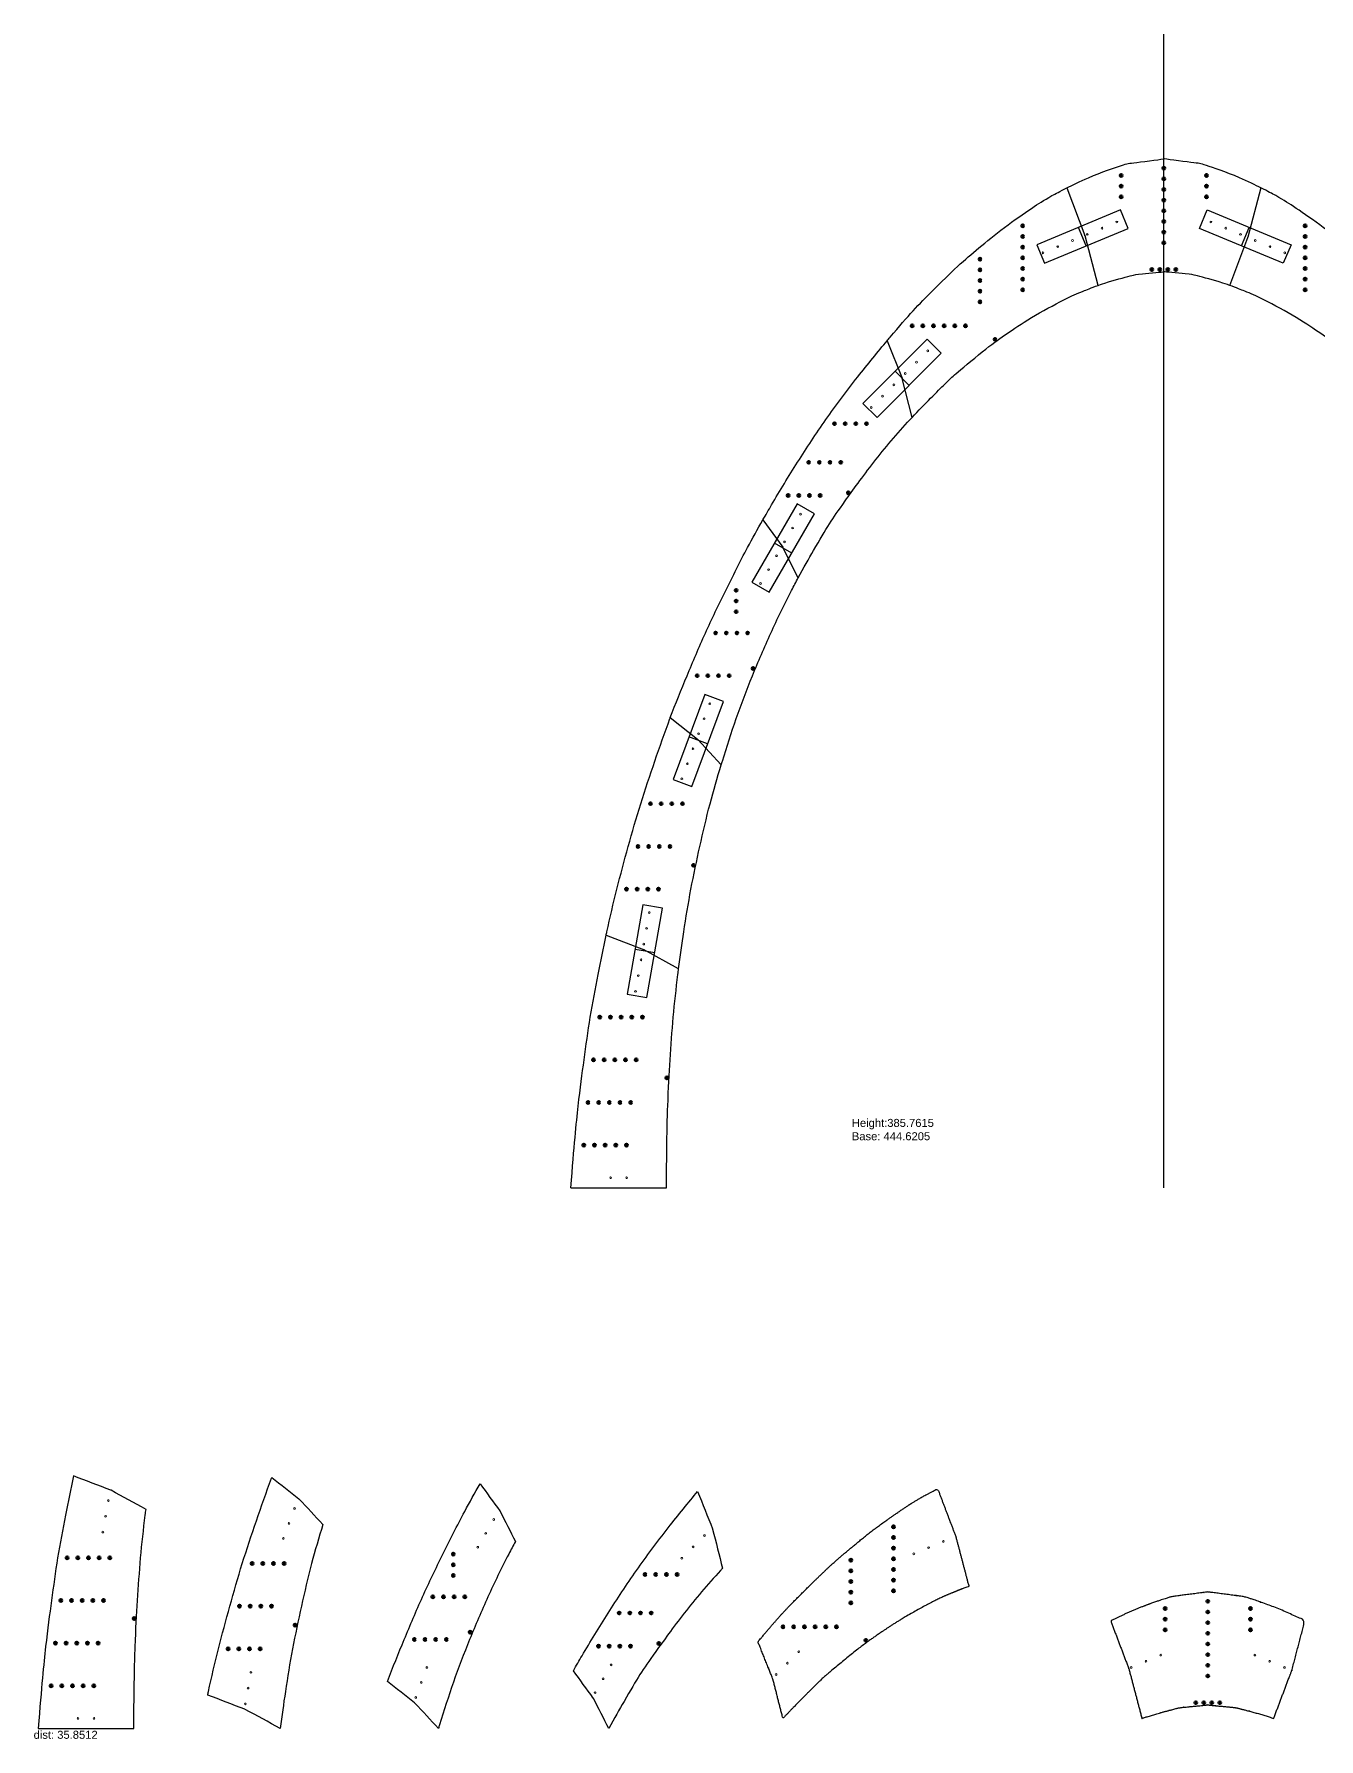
# Model space of a CAD drawing. Header units: inches. Extents: x 53 to 984, y 23 to 663.
# Drawn here: x 53 to 535, y 23 to 663 of the extents above; entities that cross this region are included whole.
import ezdxf

# ---------------------------------------------------------------- set-up
doc = ezdxf.new("R2010")
doc.units = ezdxf.units.IN
doc.header["$MEASUREMENT"] = 0
doc.header["$PDMODE"] = 32
doc.header["$PDSIZE"] = 1
doc.layers.add('.Joint Indication', color=4, linetype='Continuous')
for name, color, linetype, lineweight in [('Annotation', 7, 'Continuous', 9), ('Drilling', 3, 'Continuous', 13), ('Engrave', 4, 'Continuous', 50)]:
    doc.layers.add(name, color=color, linetype=linetype, lineweight=lineweight)
doc.styles.get("Standard").update_dxf_attribs({"font": 'Arial.ttf'})

# ---------------------------------------------------------------- blocks, each defined once
blk = doc.blocks.new('*U806')
at = {"layer": 'Engrave'}
blk.add_point((0, 0), dxfattribs=at)
blk = doc.blocks.new('*U807')
at = {"layer": 'Engrave', "color": 0, "linetype": 'ByBlock', "lineweight": -2, "transparency": 16777216}
for p in [(0, 0), (4, 0), (8, 0), (12, 0), (16, 0)]:
    blk.add_blockref('*U806', p, dxfattribs=at)
blk = doc.blocks.new('*U808')
at = {"layer": 'Engrave'}
blk.add_point((0, 0), dxfattribs=at)
blk = doc.blocks.new('*U809')
at = {"layer": 'Engrave', "color": 0, "linetype": 'ByBlock', "lineweight": -2, "transparency": 16777216}
for p in [(0, 0), (4, 0), (8, 0), (12, 0), (16, 0)]:
    blk.add_blockref('*U808', p, dxfattribs=at)
blk = doc.blocks.new('*U810')
at = {"layer": 'Engrave'}
blk.add_point((0, 0), dxfattribs=at)
blk = doc.blocks.new('*U811')
at = {"layer": 'Engrave', "color": 0, "linetype": 'ByBlock', "lineweight": -2, "transparency": 16777216}
for p in [(0, 0), (4, 0), (8, 0), (12, 0), (16, 0)]:
    blk.add_blockref('*U810', p, dxfattribs=at)
blk = doc.blocks.new('*U812')
at = {"layer": 'Engrave'}
blk.add_point((0, 0), dxfattribs=at)
blk = doc.blocks.new('*U813')
at = {"layer": 'Engrave', "color": 0, "linetype": 'ByBlock', "lineweight": -2, "transparency": 16777216}
for p in [(0, 0), (4, 0), (8, 0), (12, 0), (16, 0)]:
    blk.add_blockref('*U812', p, dxfattribs=at)
blk = doc.blocks.new('*U814')
at = {"layer": 'Engrave'}
blk.add_point((0, 0), dxfattribs=at)
blk = doc.blocks.new('*U815')
at = {"layer": 'Engrave', "color": 0, "linetype": 'ByBlock', "lineweight": -2, "transparency": 16777216}
for p in [(0, 0), (4, 0), (8, 0), (12, 0)]:
    blk.add_blockref('*U814', p, dxfattribs=at)
blk = doc.blocks.new('*U816')
at = {"layer": 'Engrave'}
blk.add_point((0, 0), dxfattribs=at)
blk = doc.blocks.new('*U817')
at = {"layer": 'Engrave', "color": 0, "linetype": 'ByBlock', "lineweight": -2, "transparency": 16777216}
for p in [(0, 0), (4, 0), (8, 0), (12, 0)]:
    blk.add_blockref('*U816', p, dxfattribs=at)
blk = doc.blocks.new('*U818')
at = {"layer": 'Engrave'}
blk.add_point((0, 0), dxfattribs=at)
blk = doc.blocks.new('*U819')
at = {"layer": 'Engrave', "color": 0, "linetype": 'ByBlock', "lineweight": -2, "transparency": 16777216}
for p in [(0, 0), (4, 0), (8, 0), (12, 0)]:
    blk.add_blockref('*U818', p, dxfattribs=at)
blk = doc.blocks.new('*U820')
at = {"layer": 'Engrave'}
blk.add_point((0, 0), dxfattribs=at)
blk = doc.blocks.new('*U821')
at = {"layer": 'Engrave', "color": 0, "linetype": 'ByBlock', "lineweight": -2, "transparency": 16777216}
for p in [(0, 0), (4, 0), (8, 0), (12, 0)]:
    blk.add_blockref('*U820', p, dxfattribs=at)
blk = doc.blocks.new('*U822')
at = {"layer": 'Engrave'}
blk.add_point((0, 0), dxfattribs=at)
blk = doc.blocks.new('*U823')
at = {"layer": 'Engrave', "color": 0, "linetype": 'ByBlock', "lineweight": -2, "transparency": 16777216}
for p in [(0, 0), (4, 0), (8, 0), (12, 0)]:
    blk.add_blockref('*U822', p, dxfattribs=at)
blk = doc.blocks.new('*U824')
at = {"layer": 'Engrave'}
blk.add_point((0, 0), dxfattribs=at)
blk = doc.blocks.new('*U825')
at = {"layer": 'Engrave', "color": 0, "linetype": 'ByBlock', "lineweight": -2, "transparency": 16777216}
for p in [(0, 0), (4, 0), (8, 0), (12, 0)]:
    blk.add_blockref('*U824', p, dxfattribs=at)
blk = doc.blocks.new('*U826')
at = {"layer": 'Engrave'}
blk.add_point((0, 0), dxfattribs=at)
blk = doc.blocks.new('*U827')
at = {"layer": 'Engrave', "color": 0, "linetype": 'ByBlock', "lineweight": -2, "transparency": 16777216}
for p in [(0, 0), (4, 0), (8, 0), (12, 0)]:
    blk.add_blockref('*U826', p, dxfattribs=at)
blk = doc.blocks.new('*U828')
at = {"layer": 'Engrave'}
blk.add_point((0, 0), dxfattribs=at)
blk = doc.blocks.new('*U829')
at = {"layer": 'Engrave', "color": 0, "linetype": 'ByBlock', "lineweight": -2, "transparency": 16777216}
for p in [(0, 0), (4, 0), (8, 0), (12, 0), (16, 0), (20, 0)]:
    blk.add_blockref('*U828', p, dxfattribs=at)
blk = doc.blocks.new('*U830')
at = {"layer": 'Engrave'}
blk.add_point((0, 0), dxfattribs=at)
blk = doc.blocks.new('*U831')
at = {"layer": 'Engrave', "color": 0, "linetype": 'ByBlock', "lineweight": -2, "transparency": 16777216}
for p in [(0, 0), (4, 0), (8, 0)]:
    blk.add_blockref('*U830', p, dxfattribs=at)
blk = doc.blocks.new('*U832')
at = {"layer": 'Engrave'}
blk.add_point((0, 0), dxfattribs=at)
blk = doc.blocks.new('*U833')
at = {"layer": 'Engrave', "color": 0, "linetype": 'ByBlock', "lineweight": -2, "transparency": 16777216}
for p in [(0, 0), (4, 0), (8, 0), (12, 0), (16, 0), (20, 0), (24, 0)]:
    blk.add_blockref('*U832', p, dxfattribs=at)
blk = doc.blocks.new('*U834')
at = {"layer": 'Engrave'}
blk.add_point((0, 0), dxfattribs=at)
blk = doc.blocks.new('*U835')
at = {"layer": 'Engrave', "color": 0, "linetype": 'ByBlock', "lineweight": -2, "transparency": 16777216}
for p in [(0, 0), (4, 0), (8, 0)]:
    blk.add_blockref('*U834', p, dxfattribs=at)
blk = doc.blocks.new('*U836')
at = {"layer": 'Engrave'}
blk.add_point((0, 0), dxfattribs=at)
blk = doc.blocks.new('*U837')
at = {"layer": 'Engrave', "color": 0, "linetype": 'ByBlock', "lineweight": -2, "transparency": 16777216}
for p in [(0, 0), (4, 0), (8, 0)]:
    blk.add_blockref('*U836', p, dxfattribs=at)
blk = doc.blocks.new('*U838')
at = {"layer": 'Engrave'}
blk.add_point((0, 0), dxfattribs=at)
blk = doc.blocks.new('*U839')
at = {"layer": 'Engrave', "color": 0, "linetype": 'ByBlock', "lineweight": -2, "transparency": 16777216}
for p in [(0, 0), (4, 0), (8, 0), (12, 0)]:
    blk.add_blockref('*U838', p, dxfattribs=at)
blk = doc.blocks.new('*U840')
at = {"layer": 'Engrave'}
blk.add_point((0, 0), dxfattribs=at)
blk = doc.blocks.new('*U841')
at = {"layer": 'Engrave', "color": 0, "linetype": 'ByBlock', "lineweight": -2, "transparency": 16777216}
for p in [(0, 0), (4, 0), (8, 0), (12, 0), (16, 0), (20, 0), (24, 0), (28, 0)]:
    blk.add_blockref('*U840', p, dxfattribs=at)
blk = doc.blocks.new('*U842')
at = {"layer": 'Engrave'}
blk.add_point((0, 0), dxfattribs=at)
blk = doc.blocks.new('*U843')
at = {"layer": 'Engrave', "color": 0, "linetype": 'ByBlock', "lineweight": -2, "transparency": 16777216}
for p in [(0, 0), (4, 0), (8, 0), (12, 0), (16, 0)]:
    blk.add_blockref('*U842', p, dxfattribs=at)
blk = doc.blocks.new('*U870')
at = {"layer": 'Engrave'}
blk.add_point((0, 0), dxfattribs=at)
blk = doc.blocks.new('*U871')
at = {"layer": 'Engrave', "color": 0, "linetype": 'ByBlock', "lineweight": -2, "transparency": 16777216}
for p in [(0, 0), (4, 0), (8, 0), (12, 0), (16, 0), (20, 0), (24, 0)]:
    blk.add_blockref('*U870', p, dxfattribs=at)
blk = doc.blocks.new('*U876')
at = {"layer": 'Engrave'}
blk.add_point((0, 0), dxfattribs=at)
blk = doc.blocks.new('*U877')
at = {"layer": 'Engrave', "color": 0, "linetype": 'ByBlock', "lineweight": -2, "transparency": 16777216}
for p in [(0, 0), (4, 0), (8, 0), (12, 0), (16, 0)]:
    blk.add_blockref('*U876', p, dxfattribs=at)
blk = doc.blocks.new('*U878')
at = {"layer": 'Engrave'}
blk.add_point((0, 0), dxfattribs=at)
blk = doc.blocks.new('*U879')
at = {"layer": 'Engrave', "color": 0, "linetype": 'ByBlock', "lineweight": -2, "transparency": 16777216}
for p in [(0, 0), (4, 0), (8, 0), (12, 0), (16, 0)]:
    blk.add_blockref('*U878', p, dxfattribs=at)
blk = doc.blocks.new('*U880')
at = {"layer": 'Engrave'}
blk.add_point((0, 0), dxfattribs=at)
blk = doc.blocks.new('*U881')
at = {"layer": 'Engrave', "color": 0, "linetype": 'ByBlock', "lineweight": -2, "transparency": 16777216}
for p in [(0, 0), (4, 0), (8, 0), (12, 0), (16, 0)]:
    blk.add_blockref('*U880', p, dxfattribs=at)
blk = doc.blocks.new('*U882')
at = {"layer": 'Engrave'}
blk.add_point((0, 0), dxfattribs=at)
blk = doc.blocks.new('*U883')
at = {"layer": 'Engrave', "color": 0, "linetype": 'ByBlock', "lineweight": -2, "transparency": 16777216}
for p in [(0, 0), (4, 0), (8, 0), (12, 0), (16, 0)]:
    blk.add_blockref('*U882', p, dxfattribs=at)
blk = doc.blocks.new('*U884')
at = {"layer": 'Engrave'}
blk.add_point((0, 0), dxfattribs=at)
blk = doc.blocks.new('*U885')
at = {"layer": 'Engrave', "color": 0, "linetype": 'ByBlock', "lineweight": -2, "transparency": 16777216}
for p in [(0, 0), (4, 0), (8, 0), (12, 0)]:
    blk.add_blockref('*U884', p, dxfattribs=at)
blk = doc.blocks.new('*U886')
at = {"layer": 'Engrave'}
blk.add_point((0, 0), dxfattribs=at)
blk = doc.blocks.new('*U887')
at = {"layer": 'Engrave', "color": 0, "linetype": 'ByBlock', "lineweight": -2, "transparency": 16777216}
for p in [(0, 0), (4, 0), (8, 0), (12, 0)]:
    blk.add_blockref('*U886', p, dxfattribs=at)
blk = doc.blocks.new('*U888')
at = {"layer": 'Engrave'}
blk.add_point((0, 0), dxfattribs=at)
blk = doc.blocks.new('*U889')
at = {"layer": 'Engrave', "color": 0, "linetype": 'ByBlock', "lineweight": -2, "transparency": 16777216}
for p in [(0, 0), (4, 0), (8, 0), (12, 0)]:
    blk.add_blockref('*U888', p, dxfattribs=at)
blk = doc.blocks.new('*U890')
at = {"layer": 'Engrave'}
blk.add_point((0, 0), dxfattribs=at)
blk = doc.blocks.new('*U891')
at = {"layer": 'Engrave', "color": 0, "linetype": 'ByBlock', "lineweight": -2, "transparency": 16777216}
for p in [(0, 0), (4, 0), (8, 0), (12, 0)]:
    blk.add_blockref('*U890', p, dxfattribs=at)
blk = doc.blocks.new('*U892')
at = {"layer": 'Engrave'}
blk.add_point((0, 0), dxfattribs=at)
blk = doc.blocks.new('*U893')
at = {"layer": 'Engrave', "color": 0, "linetype": 'ByBlock', "lineweight": -2, "transparency": 16777216}
for p in [(0, 0), (4, 0), (8, 0), (12, 0)]:
    blk.add_blockref('*U892', p, dxfattribs=at)
blk = doc.blocks.new('*U894')
at = {"layer": 'Engrave'}
blk.add_point((0, 0), dxfattribs=at)
blk = doc.blocks.new('*U895')
at = {"layer": 'Engrave', "color": 0, "linetype": 'ByBlock', "lineweight": -2, "transparency": 16777216}
for p in [(0, 0), (4, 0), (8, 0)]:
    blk.add_blockref('*U894', p, dxfattribs=at)
blk = doc.blocks.new('*U896')
at = {"layer": 'Engrave'}
blk.add_point((0, 0), dxfattribs=at)
blk = doc.blocks.new('*U897')
at = {"layer": 'Engrave', "color": 0, "linetype": 'ByBlock', "lineweight": -2, "transparency": 16777216}
for p in [(0, 0), (4, 0), (8, 0), (12, 0)]:
    blk.add_blockref('*U896', p, dxfattribs=at)
blk = doc.blocks.new('*U898')
at = {"layer": 'Engrave'}
blk.add_point((0, 0), dxfattribs=at)
blk = doc.blocks.new('*U899')
at = {"layer": 'Engrave', "color": 0, "linetype": 'ByBlock', "lineweight": -2, "transparency": 16777216}
for p in [(0, 0), (4, 0), (8, 0), (12, 0)]:
    blk.add_blockref('*U898', p, dxfattribs=at)
blk = doc.blocks.new('*U900')
at = {"layer": 'Engrave'}
blk.add_point((0, 0), dxfattribs=at)
blk = doc.blocks.new('*U901')
at = {"layer": 'Engrave', "color": 0, "linetype": 'ByBlock', "lineweight": -2, "transparency": 16777216}
for p in [(0, 0), (4, 0), (8, 0), (12, 0)]:
    blk.add_blockref('*U900', p, dxfattribs=at)
blk = doc.blocks.new('*U928')
at = {"layer": 'Engrave'}
blk.add_point((0, 0), dxfattribs=at)
blk = doc.blocks.new('*U929')
at = {"layer": 'Engrave', "color": 0, "linetype": 'ByBlock', "lineweight": -2, "transparency": 16777216}
for p in [(0, 0), (4, 0), (8, 0), (12, 0), (16, 0), (20, 0)]:
    blk.add_blockref('*U928', p, dxfattribs=at)
blk = doc.blocks.new('*U930')
at = {"layer": 'Engrave'}
blk.add_point((0, 0), dxfattribs=at)
blk = doc.blocks.new('*U931')
at = {"layer": 'Engrave', "color": 0, "linetype": 'ByBlock', "lineweight": -2, "transparency": 16777216}
for p in [(0, 0), (4, 0), (8, 0), (12, 0), (16, 0), (20, 0), (24, 0)]:
    blk.add_blockref('*U930', p, dxfattribs=at)
blk = doc.blocks.new('*U932')
at = {"layer": 'Engrave'}
blk.add_point((0, 0), dxfattribs=at)
blk = doc.blocks.new('*U933')
at = {"layer": 'Engrave', "color": 0, "linetype": 'ByBlock', "lineweight": -2, "transparency": 16777216}
for p in [(0, 0), (4, 0), (8, 0), (12, 0), (16, 0)]:
    blk.add_blockref('*U932', p, dxfattribs=at)
blk = doc.blocks.new('*U934')
at = {"layer": 'Engrave'}
blk.add_point((0, 0), dxfattribs=at)
blk = doc.blocks.new('*U935')
at = {"layer": 'Engrave', "color": 0, "linetype": 'ByBlock', "lineweight": -2, "transparency": 16777216}
for p in [(0, 0), (4, 0), (8, 0)]:
    blk.add_blockref('*U934', p, dxfattribs=at)
blk = doc.blocks.new('*U936')
at = {"layer": 'Engrave'}
blk.add_point((0, 0), dxfattribs=at)
blk = doc.blocks.new('*U937')
at = {"layer": 'Engrave', "color": 0, "linetype": 'ByBlock', "lineweight": -2, "transparency": 16777216}
for p in [(0, 0), (4, 0), (8, 0)]:
    blk.add_blockref('*U936', p, dxfattribs=at)
blk = doc.blocks.new('*U938')
at = {"layer": 'Engrave'}
blk.add_point((0, 0), dxfattribs=at)
blk = doc.blocks.new('*U939')
at = {"layer": 'Engrave', "color": 0, "linetype": 'ByBlock', "lineweight": -2, "transparency": 16777216}
for p in [(0, 0), (4, 0), (8, 0), (12, 0), (16, 0), (20, 0), (24, 0), (28, 0)]:
    blk.add_blockref('*U938', p, dxfattribs=at)

msp = doc.modelspace()

# ---------------------------------------------------------------- linework, layer by layer
at = {"layer": '.Joint Indication'}
for p, q in [((447.56, 583.27), (444.67, 590.19)), ((505.74, 583.27), (508.63, 590.19)), ((381.18, 530.94), (375.87, 536.23)), ((337.17, 468.1), (330.67, 471.85)), ((305.64, 396.55), (298.61, 399.16)), ((285.82, 318.18), (278.43, 319.47))]:
    msp.add_line(p, q, dxfattribs=at)
for points in [[(463.25, 589.82), (460.36, 596.74), (428.99, 583.64), (431.88, 576.72)], [(490.05, 589.82), (492.94, 596.74), (524.32, 583.64), (521.43, 576.72)], [(393.18, 542.97), (387.87, 548.27), (363.86, 524.2), (369.17, 518.9)], [(345.67, 482.82), (339.17, 486.57), (322.17, 457.12), (328.67, 453.37)], [(311.57, 412.48), (304.54, 415.1), (292.69, 383.23), (299.72, 380.62)], [(288.76, 334.92), (281.37, 336.22), (275.49, 302.73), (282.88, 301.43)]]:
    msp.add_lwpolyline(points, close=True, dxfattribs=at)
for p, q in [((476.65, 230.11), (476.65, 662.65)), ((440.26, 605.01), (447.05, 587.09)), ((513.04, 605.01), (508.15, 586.48)), ((451.96, 568.44), (447.09, 586.99)), ((501.34, 568.44), (508.12, 586.38)), ((372.9, 547.66), (378.5, 533.65)), ((378.54, 533.53), (378.5, 533.65)), ((382.24, 518.91), (378.54, 533.53)), ((326.33, 480.5), (333.78, 470.26)), ((333.86, 470.12), (333.78, 470.26)), ((339.61, 458.83), (333.86, 470.12)), ((291.63, 406.38), (301.8, 398.34)), ((301.91, 398.23), (301.8, 398.34)), ((310.73, 388.72), (301.91, 398.23)), ((267.58, 324.79), (281.53, 319.45)), ((281.53, 319.45), (281.65, 319.4)), ((294.77, 312.25), (281.65, 319.4)), ((254.34, 230.11), (290.19, 230.11))]:
    msp.add_line(p, q)
for centre, start, end in [((446.12, 586.73), 14.73985, 20.75527), ((507.19, 586.73), 339.28887, 345.2162)]:
    msp.add_arc(centre, 1, start, end)
at = {"transparency": 33554687}
for points, knots in [([(440.26, 605.01), (442.16, 605.98), (450.42, 609.96), (463.17, 614.22), (463.17, 614.11), (476.65, 615.87), (476.65, 615.87)], [26.393494, 26.393494, 26.393494, 26.393494, 27, 28, 29, 30, 30, 30, 30]), ([(513.04, 605.01), (511.15, 605.98), (502.88, 609.96), (490.14, 614.22), (490.14, 614.11), (476.65, 615.87), (476.65, 615.87)], [26.393494, 26.393494, 26.393494, 26.393494, 27, 28, 29, 30, 30, 30, 30]), ([(372.9, 547.66), (373.28, 548.11), (377.26, 552.87), (382.84, 559.33), (389.66, 566.11), (399.8, 576.18), (406.89, 582.11), (416.56, 590.2), (428.22, 598.11), (431.94, 600.64), (437.65, 603.68), (440.26, 605.01)], [18.897873, 18.897873, 18.897873, 18.897873, 19, 20, 21, 22, 23, 24, 25, 26, 26.393494, 26.393494, 26.393494, 26.393494]), ([(580.41, 547.66), (580.03, 548.11), (576.05, 552.87), (570.47, 559.33), (563.64, 566.11), (553.5, 576.18), (546.41, 582.11), (536.74, 590.2), (525.09, 598.11), (521.37, 600.64), (515.66, 603.68), (513.04, 605.01)], [18.897873, 18.897873, 18.897873, 18.897873, 19, 20, 21, 22, 23, 24, 25, 26, 26.393494, 26.393494, 26.393494, 26.393494]), ([(326.33, 480.5), (327.4, 482.37), (331.57, 489.57), (339.27, 502.11), (349.72, 518.11), (361.29, 533.57), (369.59, 543.69), (372.9, 547.66)], [14.6495, 14.6495, 14.6495, 14.6495, 15, 16, 17, 18, 18.897873, 18.897873, 18.897873, 18.897873]), ([(291.63, 406.38), (293.61, 411.62), (297.94, 422.2), (304.6, 438.11), (312.34, 454.11), (319.49, 468.24), (324.35, 477.04), (326.33, 480.5)], [10.017001, 10.017001, 10.017001, 10.017001, 11, 12, 13, 14, 14.6495, 14.6495, 14.6495, 14.6495]), ([(267.58, 324.79), (267.68, 325.23), (268.93, 331), (271.52, 342.11), (275.84, 358.11), (280.4, 374.11), (285.82, 390.11), (289.54, 400.87), (291.59, 406.29), (291.63, 406.38)], [4.917266, 4.917266, 4.917266, 4.917266, 5, 6, 7, 8, 9, 10, 10.017001, 10.017001, 10.017001, 10.017001]), ([(254.34, 230.11), (255.61, 246.11), (257.15, 262.11), (259.32, 278.11), (261.5, 294.11), (264.46, 309.67), (266.53, 319.89), (267.58, 324.79)], [0, 0, 0, 0, 1, 2, 3, 4, 4.917266, 4.917266, 4.917266, 4.917266]), ([(95.11, 109.55), (95.02, 108.84), (94.25, 102.79), (92.96, 91.41), (91.95, 75.41), (90.94, 59.41), (90.64, 43.42), (90.54, 27.41), (78.59, 27.41), (66.64, 27.41), (54.69, 27.41), (55.96, 43.41), (57.49, 59.41), (59.67, 75.41), (61.84, 91.41), (64.81, 106.96), (66.87, 117.19), (67.93, 122.08), (72.58, 120.31), (77.23, 118.53), (81.88, 116.75), (81.92, 116.73), (81.96, 116.71), (82, 116.69), (86.37, 114.31), (90.74, 111.93), (95.11, 109.55)], [0, 0, 0, 0, 0.134022, 1.134022, 2.134022, 3.134022, 4.132961, 4.132961, 4.132961, 5.132961, 5.132961, 5.132961, 6.132961, 7.132961, 8.132961, 9.132961, 10.050227, 10.050227, 10.050227, 11.050227, 11.050227, 11.050227, 12.050227, 12.050227, 12.050227, 13.050227, 13.050227, 13.050227, 13.050227])]:
    msp.add_open_spline(points, degree=3, knots=knots, dxfattribs=at)
for points, knots in [([(451.96, 568.44), (452.15, 568.51), (456.39, 569.98), (466.05, 572.5), (466.05, 572.5), (476.65, 573.51), (476.34, 573.53), (476.45, 573.53), (476.55, 573.53), (476.65, 573.53)], [25.620005, 25.620005, 25.620005, 25.620005, 25.998939, 26.998939, 27.998939, 28.998939, 28.998939, 28.998939, 29.998939, 29.998939, 29.998939, 29.998939]), ([(501.34, 568.44), (501.16, 568.51), (496.91, 569.98), (487.25, 572.5), (487.25, 572.5), (476.65, 573.51), (476.96, 573.53), (476.86, 573.53), (476.76, 573.53), (476.65, 573.53)], [25.620005, 25.620005, 25.620005, 25.620005, 25.998939, 26.998939, 27.998939, 28.998939, 28.998939, 28.998939, 29.998939, 29.998939, 29.998939, 29.998939]), ([(382.24, 518.91), (386.97, 523.97), (397.22, 534.11), (397.22, 534.11), (411.14, 545.76), (417.47, 550.11), (426.08, 556.02), (440.43, 563.86), (445.26, 565.83), (449.29, 567.46), (451.96, 568.44)], [18.048793, 18.048793, 18.048793, 18.048793, 18.998939, 19.998939, 20.998939, 21.998939, 22.998939, 23.998939, 24.998939, 25.620005, 25.620005, 25.620005, 25.620005]), ([(571.06, 518.91), (566.34, 523.97), (556.09, 534.11), (556.09, 534.11), (542.16, 545.76), (535.83, 550.11), (527.22, 556.02), (512.87, 563.86), (508.04, 565.83), (504.01, 567.46), (501.34, 568.44)], [18.048793, 18.048793, 18.048793, 18.048793, 18.998939, 19.998939, 20.998939, 21.998939, 22.998939, 23.998939, 24.998939, 25.620005, 25.620005, 25.620005, 25.620005]), ([(339.61, 458.83), (341.62, 462.51), (346.48, 471.04), (351.41, 479.47), (356.07, 486.11), (367.6, 502.11), (376.79, 513.04), (381.99, 518.64), (382.24, 518.91)], [13.295966, 13.295966, 13.295966, 13.295966, 13.998939, 14.998939, 15.998939, 16.998939, 17.998939, 18.048793, 18.048793, 18.048793, 18.048793]), ([(310.73, 388.72), (310.87, 389.19), (312.64, 394.98), (316.18, 406.11), (322.32, 422.11), (329.17, 438.11), (335.04, 450.36), (338.76, 457.28), (339.61, 458.83)], [8.912316, 8.912316, 8.912316, 8.912316, 8.998939, 9.998939, 10.998939, 11.998939, 12.998939, 13.295966, 13.295966, 13.295966, 13.295966]), ([(294.77, 312.25), (295.36, 316.87), (296.73, 326.82), (299.25, 342.11), (302.66, 358.11), (306.26, 373.65), (309.24, 383.85), (310.73, 388.72)], [4.132961, 4.132961, 4.132961, 4.132961, 4.998939, 5.998939, 6.998939, 7.998939, 8.912316, 8.912316, 8.912316, 8.912316]), ([(290.19, 230.11), (290.3, 246.13), (290.59, 262.12), (291.6, 278.11), (292.61, 294.11), (293.91, 305.49), (294.68, 311.54), (294.77, 312.25)], [0, 0, 0, 0, 0.998939, 1.998939, 2.998939, 3.998939, 4.132961, 4.132961, 4.132961, 4.132961]), ([(132.31, 34.55), (136.68, 32.17), (141.05, 29.79), (145.42, 27.41), (146.01, 32.02), (147.38, 41.98), (149.9, 57.26), (153.31, 73.26), (156.91, 88.8), (159.9, 99), (161.38, 103.88), (158.44, 107.05), (155.5, 110.22), (152.56, 113.38), (152.53, 113.42), (152.49, 113.45), (152.45, 113.49), (149.06, 116.17), (145.67, 118.85), (142.28, 121.53), (142.24, 121.44), (140.19, 116.02), (136.47, 105.26), (131.05, 89.26), (126.5, 73.26), (122.18, 57.26), (119.58, 46.15), (118.33, 40.38), (118.24, 39.94), (122.89, 38.16), (127.54, 36.38), (132.18, 34.61), (132.23, 34.59), (132.27, 34.57), (132.31, 34.55)], [0, 0, 0, 0, 1, 1, 1, 1.865978, 2.865978, 3.865978, 4.865978, 5.779355, 5.779355, 5.779355, 6.779355, 6.779355, 6.779355, 7.779355, 7.779355, 7.779355, 8.779355, 8.779355, 8.779355, 8.796356, 9.796356, 10.796356, 11.796356, 12.796356, 13.796356, 13.879089, 13.879089, 13.879089, 14.879089, 14.879089, 14.879089, 15.879089, 15.879089, 15.879089, 15.879089]), ([(195.79, 37.02), (195.82, 36.98), (195.86, 36.95), (195.9, 36.92), (198.84, 33.75), (201.78, 30.58), (204.72, 27.41), (204.86, 27.87), (206.63, 33.66), (210.17, 44.79), (216.3, 60.79), (223.16, 76.79), (229.03, 89.04), (232.75, 95.96), (233.6, 97.52), (231.68, 101.28), (229.76, 105.04), (227.85, 108.8), (227.82, 108.85), (227.79, 108.89), (227.77, 108.94), (225.28, 112.35), (222.8, 115.77), (220.32, 119.18), (218.34, 115.72), (213.48, 106.92), (206.33, 92.79), (198.59, 76.79), (191.93, 60.88), (187.6, 50.31), (185.61, 45.06), (189, 42.38), (192.4, 39.7), (195.79, 37.02)], [0, 0, 0, 0, 1, 1, 1, 2, 2, 2, 2.086624, 3.086624, 4.086624, 5.086624, 6.086624, 6.38365, 6.38365, 6.38365, 7.38365, 7.38365, 7.38365, 8.38365, 8.38365, 8.38365, 9.38365, 9.38365, 9.38365, 10.03315, 11.03315, 12.03315, 13.03315, 14.016149, 14.016149, 14.016149, 15.016149, 15.016149, 15.016149, 15.016149]), ([(262.75, 38.83), (262.78, 38.78), (262.81, 38.74), (262.83, 38.69), (264.75, 34.93), (266.67, 31.17), (268.58, 27.41), (270.59, 31.09), (275.46, 39.61), (280.38, 48.04), (285.04, 54.68), (296.57, 70.68), (305.76, 81.62), (310.97, 87.21), (311.21, 87.48), (309.98, 92.35), (308.75, 97.23), (307.51, 102.1), (307.5, 102.14), (307.49, 102.18), (307.47, 102.23), (305.61, 106.89), (303.74, 111.56), (301.87, 116.23), (298.56, 112.26), (290.27, 102.14), (278.7, 86.68), (268.24, 70.68), (260.54, 58.15), (256.37, 50.94), (255.3, 49.07), (257.79, 45.66), (260.27, 42.24), (262.75, 38.83)], [0, 0, 0, 0, 1, 1, 1, 2, 2, 2, 2.702974, 3.702974, 4.702974, 5.702974, 6.702974, 6.752828, 6.752828, 6.752828, 7.752828, 7.752828, 7.752828, 8.752828, 8.752828, 8.752828, 9.752828, 9.752828, 9.752828, 10.650701, 11.650701, 12.650701, 13.650701, 14.0012, 14.0012, 14.0012, 15.0012, 15.0012, 15.0012, 15.0012])]:
    msp.add_open_spline(points, degree=3, knots=knots)
for points, weights, knots in [([(330.14, 45.77), (331.37, 40.9), (332.6, 36.02), (333.84, 31.15), (338.56, 36.21), (348.81, 46.35), (348.81, 46.35), (362.74, 58), (369.07, 62.35), (377.68, 68.27), (392.03, 76.1), (396.86, 78.07), (400.89, 79.71), (403.56, 80.69), (401.94, 86.87), (400.31, 93.05), (398.68, 99.23), (398.67, 99.26), (398.66, 99.3), (398.65, 99.33), (396.39, 105.31), (394.12, 111.28), (391.86, 117.26), (389.24, 115.93), (383.53, 112.88), (379.81, 110.35), (368.16, 102.44), (358.49, 94.35), (351.4, 88.42), (341.26, 78.35), (334.43, 71.57), (328.85, 65.11), (324.87, 60.35), (324.5, 59.9), (326.36, 55.23), (328.23, 50.57), (330.1, 45.9), (330.11, 45.86), (330.12, 45.81), (330.14, 45.77)], [1, 1, 1, 1, 1, 1, 1, 1, 1, 1, 1, 1, 1, 1, 1, 1, 1, 0.999081657213, 0.999081657213, 1, 1, 1, 1, 1, 1, 1, 1, 1, 1, 1, 1, 1, 1, 1, 1, 1, 1, 1, 1, 1], [0, 0, 0, 0, 1, 1, 1, 1.950146, 2.950146, 3.950146, 4.950146, 5.950146, 6.950146, 7.950146, 8.571212, 8.571212, 8.571212, 9.571212, 9.571212, 9.571212, 9.676201, 9.676201, 9.676201, 10.676201, 10.676201, 10.676201, 11.069694, 12.069694, 13.069694, 14.069694, 15.069694, 16.069694, 17.069694, 18.069694, 18.171822, 18.171822, 18.171822, 19.171822, 19.171822, 19.171822, 20.171822, 20.171822, 20.171822, 20.171822]), ([(463.52, 49.79), (461.25, 55.77), (458.99, 61.75), (456.72, 67.72), (458.62, 68.69), (466.88, 72.67), (479.63, 76.92), (479.63, 76.82), (493.12, 78.58), (493.12, 78.58), (493.12, 78.58), (506.6, 76.82), (506.6, 76.92), (519.35, 72.67), (527.61, 68.69), (529.51, 67.72), (527.88, 61.54), (526.25, 55.36), (524.62, 49.18), (524.61, 49.15), (524.6, 49.12), (524.58, 49.08), (522.32, 43.11), (520.06, 37.13), (517.8, 31.15), (517.62, 31.22), (513.38, 32.69), (503.72, 35.21), (503.72, 35.21), (493.12, 36.22), (493.42, 36.23), (493.32, 36.23), (493.22, 36.23), (493.12, 36.23), (493.01, 36.23), (492.91, 36.23), (492.81, 36.23), (493.12, 36.22), (482.52, 35.21), (482.52, 35.21), (472.86, 32.69), (468.61, 31.22), (468.43, 31.15), (466.8, 37.33), (465.18, 43.51), (463.55, 49.69), (463.54, 49.73), (463.53, 49.76), (463.52, 49.79)], [1, 1, 1, 1, 1, 1, 1, 1, 1, 1, 1, 1, 1, 1, 1, 1, 1, 1, 1, 0.999108350251, 0.999108350251, 1, 1, 1, 1, 1, 1, 1, 1, 1, 1, 1, 1, 1, 1, 1, 1, 1, 1, 1, 1, 1, 1, 1, 1, 1, 0.999081657213, 0.999081657213, 1], [0, 0, 0, 0, 1, 1, 1, 1.606506, 2.606506, 3.606506, 4.606506, 4.606506, 4.606506, 5.606506, 6.606506, 7.606506, 8.213012, 8.213012, 8.213012, 9.213012, 9.213012, 9.213012, 9.316464, 9.316464, 9.316464, 10.316464, 10.316464, 10.316464, 10.695398, 11.695398, 12.695398, 13.695398, 13.695398, 13.695398, 14.695398, 14.695398, 14.695398, 15.695398, 15.695398, 15.695398, 16.695398, 17.695398, 18.695398, 19.074332, 19.074332, 19.074332, 20.074332, 20.074332, 20.074332, 20.179321, 20.179321, 20.179321, 20.179321])]:
    msp.add_rational_spline(points, weights, degree=3, knots=knots)
at = {"layer": 'Drilling'}
for centre in [(453.47, 589.9), (459.01, 592.21), (494.29, 592.21), (499.83, 589.9), (436.86, 582.96), (442.4, 585.27), (447.94, 587.58), (505.37, 587.58), (510.9, 585.27), (516.44, 582.96), (431.33, 580.65), (521.98, 580.65), (388.16, 543.9), (383.93, 539.65), (375.45, 531.16), (379.69, 535.41), (371.21, 526.91), (366.98, 522.66), (340.47, 482.66), (337.47, 477.46), (331.47, 467.07), (334.47, 472.27), (328.47, 461.87), (325.47, 456.68), (306.41, 411.61), (304.31, 405.99), (302.22, 400.36), (300.13, 394.74), (295.95, 383.49), (298.04, 389.12), (283.77, 333.29), (282.73, 327.38), (281.69, 321.48), (280.66, 315.57), (279.62, 309.66), (278.58, 303.75), (269.27, 233.86), (275.27, 233.86), (81, 112.86), (150.78, 109.89), (79.96, 106.95), (148.69, 104.27), (225.46, 105.75), (78.93, 101.04), (146.6, 98.65), (222.46, 100.56), (304.42, 99.73), (394, 97.52), (219.46, 95.36), (295.95, 91.24), (300.19, 95.48), (382.92, 92.89), (388.46, 95.2), (269.44, 51.23), (335.52, 51.9), (339.76, 56.15), (469.94, 52.6), (475.47, 54.91), (510.76, 54.91), (516.3, 52.6), (134.42, 48.45), (198.3, 44.67), (200.39, 50.29), (266.44, 46.03), (331.29, 47.65), (464.4, 50.29), (521.83, 50.29), (133.38, 42.54), (196.21, 39.05), (263.44, 40.84), (132.35, 36.63), (69.61, 31.16), (75.61, 31.16)]:
    msp.add_circle(centre, 0.323, dxfattribs=at)
at = {"layer": 'Engrave'}
for p in [(472.15, 574.36), (475.15, 574.36), (478.15, 574.36), (481.15, 574.36), (413.35, 548.23), (358.36, 490.69), (322.65, 424.82), (300.32, 351), (290.35, 271.31), (90.7, 68.61), (150.97, 66.16), (216.64, 63.51), (287.34, 59.27), (364.95, 60.47), (488.62, 37.06), (491.62, 37.06), (494.62, 37.06), (497.62, 37.06)]:
    msp.add_point(p, dxfattribs=at)

# ---------------------------------------------------------------- block references
at = {"layer": 'Engrave', "xscale": -1}
for name, p, rotation in [('*U835', (460.65, 601.67), 270), ('*U841', (476.65, 584.37), 270), ('*U833', (423.73, 566.79), 270.0000000000032), ('*U843', (407.73, 562.24), 270.0000000000032), ('*U831', (316.31, 446.11), 270), ('*U931', (375.33, 79.03), 270.0000000000032), ('*U895', (210.29, 84.79), 270), ('*U933', (359.33, 74.49), 270.0000000000032), ('*U935', (477.12, 64.38), 270), ('*U939', (493.12, 47.08), 270)]:
    msp.add_blockref(name, p, dxfattribs=dict(at, rotation=rotation))
at = {"layer": 'Engrave'}
for name, p, rotation in [('*U837', (492.65, 601.67), 90.00000000000001), ('*U871', (529.58, 566.79), 89.99999999999676), ('*U937', (509.12, 64.38), 90.00000000000001)]:
    msp.add_blockref(name, p, dxfattribs=dict(at, rotation=rotation))
at = {"layer": 'Engrave', "xscale": -1}
for name, p in [('*U829', (402.3, 553.31)), ('*U827', (365.19, 516.6)), ('*U825', (355.52, 502.11)), ('*U839', (347.78, 489.67)), ('*U823', (320.62, 438.11)), ('*U821', (313.72, 422.11)), ('*U819', (296.21, 374.11)), ('*U817', (291.51, 358.11)), ('*U815', (287.23, 342.11)), ('*U813', (281.19, 294.11)), ('*U811', (278.85, 278.11)), ('*U809', (276.8, 262.11)), ('*U807', (275.19, 246.11)), ('*U883', (81.53, 91.41)), ('*U889', (146.87, 89.26)), ('*U899', (294.17, 85.17)), ('*U893', (214.61, 76.79)), ('*U881', (79.2, 75.41)), ('*U887', (142.17, 73.26)), ('*U897', (284.49, 70.68)), ('*U929', (353.9, 65.55)), ('*U879', (77.14, 59.41)), ('*U885', (137.88, 57.26)), ('*U891', (207.7, 60.79)), ('*U901', (276.75, 58.24)), ('*U877', (75.53, 43.41))]:
    msp.add_blockref(name, p, dxfattribs=at)

# ---------------------------------------------------------------- texts
at = {"layer": 'Annotation', "char_height": 3, "attachment_point": 1}
for s, insert in [('Height:385.7615\\PBase: 444.6205', (359.69, 255.94)), ('dist: 35.8512', (52.98, 26.54))]:
    msp.add_mtext_dynamic_manual_height_columns(s, width=45.2102, gutter_width=1, heights=[0], dxfattribs=dict(at, insert=insert))

doc.saveas('drawing.dxf')
